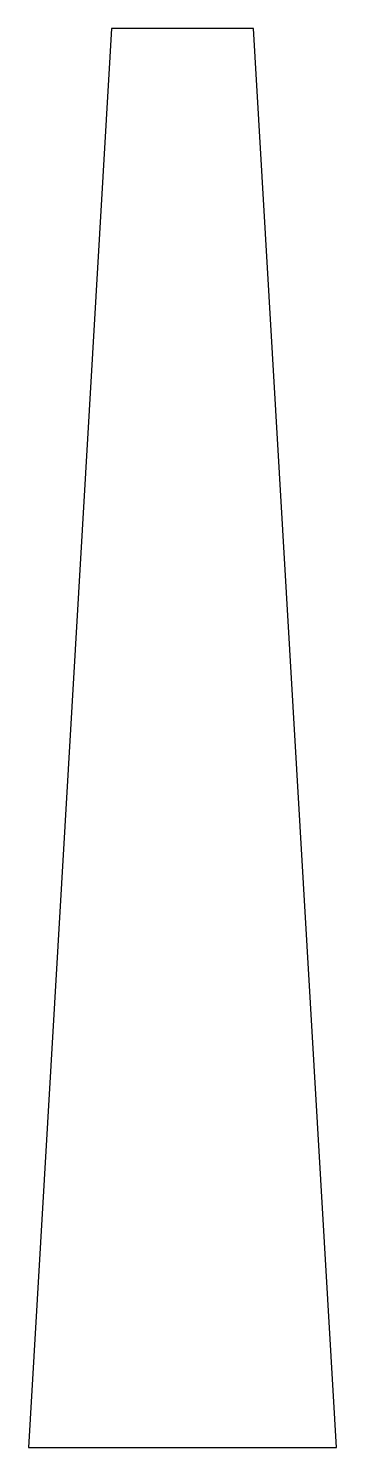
# Model space of a CAD drawing. Header units: metres. Extents: x 0 to 217, y 0 to 1000.
import ezdxf

# ---------------------------------------------------------------- set-up
doc = ezdxf.new("R2010")
doc.units = ezdxf.units.M

msp = doc.modelspace()

# ---------------------------------------------------------------- linework, layer by layer
for p, q in [((58.500122, 1000.000366), (0.000122, 0.000122)), ((158.5, 1000.000366), (58.500122, 1000.000366)), ((217.000122, 0.000122), (158.5, 1000.000366)), ((0.000122, 0.000122), (217.000122, 0.000122))]:
    msp.add_line(p, q)

doc.saveas('drawing.dxf')
